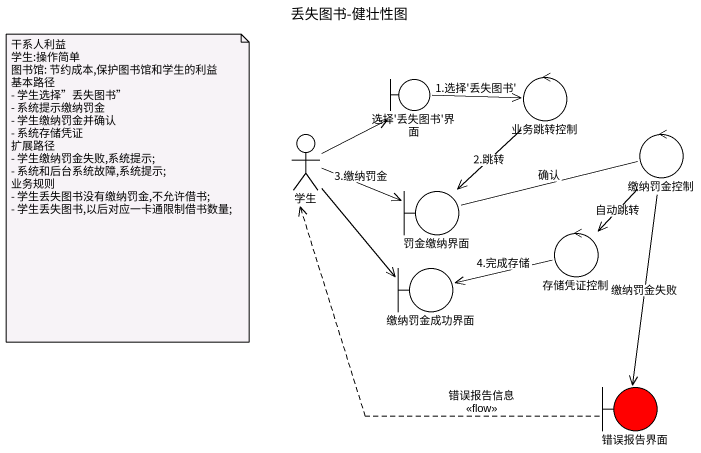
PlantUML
@startuml
title 丢失图书-健壮性图
boundary "选择'丢失图书'界面" as 选择_丢失图书_界面
control 业务跳转控制
actor 学生
control 缴纳罚金控制
boundary 罚金缴纳界面
control 存储凭证控制
boundary 缴纳罚金成功界面
boundary 错误报告界面 #FF0000
选择_丢失图书_界面 -right-> 业务跳转控制 : 1.选择'丢失图书'
业务跳转控制 --> 罚金缴纳界面 : 2.跳转
学生 -up-> 选择_丢失图书_界面
学生 -right-> 罚金缴纳界面 : 3.缴纳罚金
学生 --> 缴纳罚金成功界面
缴纳罚金控制 --> 存储凭证控制 : 自动跳转
缴纳罚金控制 --> 错误报告界面 : 缴纳罚金失败
罚金缴纳界面 -right- 缴纳罚金控制 : 确认
存储凭证控制 -left-> 缴纳罚金成功界面 : 4.完成存储
错误报告界面 .up.> 学生 : 错误报告信息\n<<flow>>
note as N1
  干系人利益
  学生:操作简单
  图书馆: 节约成本,保护图书馆和学生的利益
  基本路径
  - 学生选择”丢失图书”
  - 系统提示缴纳罚金
  - 学生缴纳罚金并确认
  - 系统存储凭证
  扩展路径
  - 学生缴纳罚金失败,系统提示;
  - 系统和后台系统故障,系统提示;
  业务规则
  - 学生丢失图书没有缴纳罚金,不允许借书;
  - 学生丢失图书,以后对应一卡通限制借书数量;
end note
@enduml
